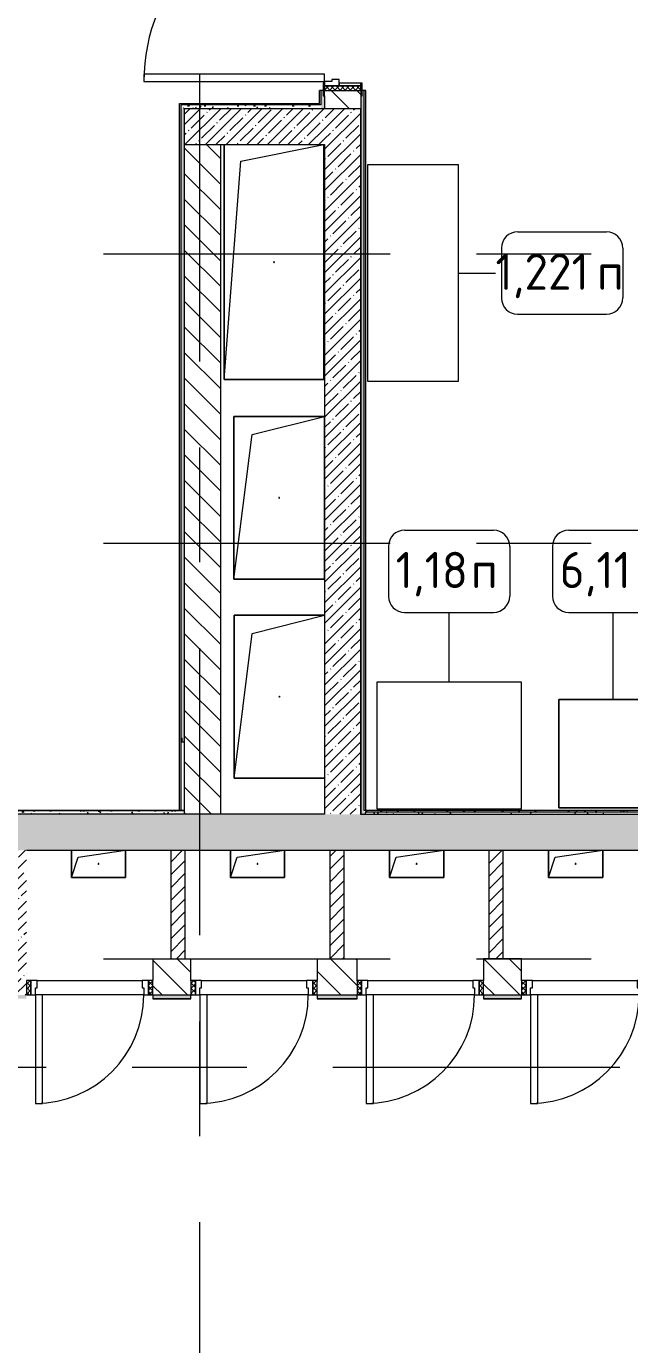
# Model space of a CAD drawing. Header units: millimetres. Extents: x 35840 to 252964, y -8553 to 29000.
# Drawn here: x 55700 to 59038, y 8965 to 16258 of the extents above; entities that cross this region are included whole.
import ezdxf

# ---------------------------------------------------------------- set-up
doc = ezdxf.new("R2010")
doc.units = ezdxf.units.MM
doc.linetypes.add('Осевая', pattern=[3175, 635, -476.25, 1587.5, -476.25])
for name, color, linetype, lineweight in [('A-DOOR', 7, 'Continuous', 9), ('A-DOOR-FRAM-2', 7, 'Continuous', 9), ('A-GENM', 7, 'Continuous', 9), ('A-WALL', 7, 'Continuous', 9), ('I-FURN-IDEN', 7, 'Continuous', 9), ('I-WALL', 7, 'Continuous', 9), ('Оси-2', 7, 'Осевая', 9)]:
    doc.layers.add(name, color=color, linetype=linetype, lineweight=lineweight)
for name, color, linetype, lineweight, true_color in [('A-DOOR-1', 7, 'Continuous', 9, 0xc0c0c0), ('A-DOOR-FRAM-1', 7, 'Continuous', 9, 0xc0c0c0), ('A-WALL-1', 9, 'Continuous', 9, 0x808080), ('A-WALL-FNSH-1', 9, 'Continuous', 9, 0x808080), ('I-FURN-1', 9, 'Continuous', 9, 0x808080)]:
    doc.layers.add(name, color=color, linetype=linetype, lineweight=lineweight, true_color=true_color)
doc.styles.add('GOST Common', font='GOST_Common.ttf', dxfattribs={"height": 200})
pattern_1 = [(45, (600, 0), (-57.02463, 57.02463), []), (45, (657.025, 0), (-57.02463, 57.02463), [100.806, -20.161, 3.353, -16.808])]
pattern_2 = [(135, (600, 0), (-70.71068, -70.71068), [])]
pattern_3 = [(45, (600, 0), (-35.35534, 35.35534), [])]
pattern_4 = [(0, (600, 0), (121.92, 30.48), [10.058, -81.382, 10.058, -81.382, -487.68]), (0, (600, 0), (121.92, 30.48), [-182.88, 10.058, -172.822, 10.058, -81.382, -213.36]), (0, (600, 0), (121.92, 30.48), [-457.2, 10.058, -50.902, 10.058, -142.342]), (120, (645.72, 15.24), (-87.356454, 90.345817), [10.058, -81.382, 10.058, -81.382, -487.68]), (120, (645.72, 15.24), (-87.356454, 90.345817), [-182.88, 10.058, -172.822, 10.058, -81.382, -213.36]), (120, (645.72, 15.24), (-87.356454, 90.345817), [-457.2, 10.058, -50.902, 10.058, -142.342]), (240, (660.96, 76.2), (-34.563546, -120.825817), [10.058, -81.382, 10.058, -81.382, -487.68]), (240, (660.96, 76.2), (-34.563546, -120.825817), [-182.88, 10.058, -172.822, 10.058, -81.382, -213.36]), (240, (660.96, 76.2), (-34.563546, -120.825817), [-457.2, 10.058, -50.902, 10.058, -142.342])]

# ---------------------------------------------------------------- blocks, each defined once
blk = doc.blocks.new('110_Дверь_СКБ_1Ст_Внутренняя1 - Д-12 1100x2100h_дверь в горячий цех-32113407-План расстановки мебели и оборудования 1 этажа в осях 12-23')
at = {"layer": 'A-DOOR'}
h = blk.add_hatch(dxfattribs=at)
h.set_pattern_fill('FP_43', color=256, style=0, pattern_type=2)
h.set_pattern_definition([(135, (1751.41, 164.685), (-14.14214, -14.14214), []), (225, (1751.41, 164.685), (14.14214, -14.14214), [])])
h.paths.add_polyline_path([(537.5, -100), (562.5, -100), (562.5, 100), (537.5, 100)])
at = {"layer": 'A-DOOR-FRAM-2'}
h = blk.add_hatch(dxfattribs=at)
h.set_pattern_fill('FP_44', color=256, style=0, pattern_type=2)
h.set_pattern_definition([(45, (-371.384, 164.685), (-14.1421, 14.1421), []), (135, (-371.384, 164.685), (-14.1421, -14.1421), [])])
h.paths.add_polyline_path([(-537.5, -100), (-512.5, -100), (-512.5, 100), (-537.5, 100)])
at = {"layer": 'A-DOOR-1'}
for p, q in [((-487.5, 1100), (-487.5, 100)), ((-447.5, 1100), (-487.5, 1100)), ((-447.5, 100), (-447.5, 1100)), ((-487.5, 100), (-447.5, 100))]:
    blk.add_line(p, q, dxfattribs=at)
blk.add_arc((-487.5, 100), 1000, 360, 90, dxfattribs=at)
at = {"layer": 'A-DOOR-FRAM-1'}
for p, q in [((-497.5, 108), (-567.5, 108)), ((-567.5, 108), (-567.5, 100)), ((-567.5, 100), (-497.5, 100)), ((-512.5, 100), (-537.5, 100)), ((-537.5, 100), (-537.5, -100)), ((-487.5, 100), (-512.5, 100)), ((-512.5, 100), (-512.5, 20)), ((-512.5, -100), (-512.5, 100)), ((-497.5, 100), (-512.5, 100)), ((-512.5, 100), (-512.5, 99)), ((-512.5, 99), (-497.5, 99)), ((-497.5, 100), (-497.5, 108)), ((-497.5, 99), (-497.5, 100)), ((-487.5, 60), (-487.5, 100)), ((512.5, 100), (512.5, 60)), ((537.5, 100), (512.5, 100)), ((592.5, 108), (522.5, 108)), ((522.5, 108), (522.5, 100)), ((537.5, 100), (522.5, 100)), ((522.5, 100), (522.5, 99)), ((522.5, 100), (592.5, 100)), ((522.5, 99), (537.5, 99)), ((537.5, 20), (537.5, 100)), ((562.5, 100), (537.5, 100)), ((537.5, 100), (537.5, -100)), ((537.5, 99), (537.5, 100)), ((562.5, -100), (562.5, 100)), ((592.5, 100), (592.5, 108)), ((-512.5, 20), (-477.5, 20)), ((-497.5, 20), (-512.5, 20)), ((-512.5, 20), (-512.5, -100)), ((-497.5, -100), (-497.5, 20)), ((-477.5, 60), (-487.5, 60)), ((-477.5, 20), (-477.5, 60)), ((512.5, 60), (502.5, 60)), ((502.5, 60), (502.5, 20)), ((502.5, 20), (537.5, 20)), ((537.5, 20), (522.5, 20)), ((522.5, 20), (522.5, -100)), ((537.5, -100), (537.5, 20)), ((-497.5, -100), (-567.5, -100)), ((-567.5, -100), (-567.5, -108)), ((-567.5, -108), (-497.5, -108)), ((-537.5, -100), (-512.5, -100)), ((-512.5, -100), (-497.5, -100)), ((-497.5, -108), (-497.5, -100)), ((522.5, -100), (537.5, -100)), ((592.5, -100), (522.5, -100)), ((522.5, -100), (522.5, -108)), ((522.5, -108), (592.5, -108)), ((537.5, -100), (562.5, -100)), ((592.5, -108), (592.5, -100))]:
    blk.add_line(p, q, dxfattribs=at)
blk = doc.blocks.new('110_Дверь_СКБ_1Ст - д-18 700x2100h_Технический шкаф ЭОМ и СС-23257539-План расстановки мебели и оборудования 1 этажа в осях 12-23')
at = {"layer": 'A-DOOR'}
h = blk.add_hatch(dxfattribs=at)
h.set_pattern_fill('FP_63', color=256, style=0, pattern_type=2)
h.set_pattern_definition([(135, (1951.41, 164.685), (-14.14214, -14.14214), []), (225, (1951.41, 164.685), (14.14214, -14.14214), [])])
h.paths.add_polyline_path([(362.5, 100), (337.5, 100), (337.5, 20), (362.5, 20)])
at = {"layer": 'A-DOOR-FRAM-2'}
h = blk.add_hatch(dxfattribs=at)
h.set_pattern_fill('FP_64', color=256, style=0, pattern_type=2)
h.set_pattern_definition([(45, (-171.384, 164.685), (-14.1421, 14.1421), []), (135, (-171.384, 164.685), (-14.1421, -14.1421), [])])
h.paths.add_polyline_path([(-312.5, 100), (-337.5, 100), (-337.5, 20), (-312.5, 20)])
at = {"layer": 'A-DOOR-1'}
for p, q in [((312.5, 700), (272.5, 700)), ((272.5, 700), (272.5, 100)), ((312.5, 100), (312.5, 700)), ((272.5, 100), (312.5, 100))]:
    blk.add_line(p, q, dxfattribs=at)
blk.add_arc((312.5, 100), 600, 90, 180, dxfattribs=at)
at = {"layer": 'A-DOOR-FRAM-1'}
for p, q in [((-312.5, 100), (-337.5, 100)), ((-337.5, 100), (-337.5, 20)), ((-287.5, 100), (-312.5, 100)), ((-312.5, 100), (-312.5, 20)), ((-312.5, 20), (-312.5, 100)), ((-287.5, 60), (-287.5, 100)), ((-287.5, 100), (272.5, 100)), ((312.5, 100), (312.5, 60)), ((337.5, 100), (312.5, 100)), ((337.5, 20), (337.5, 100)), ((362.5, 100), (337.5, 100)), ((337.5, 100), (337.5, 20)), ((362.5, 20), (362.5, 100)), ((-337.5, 20), (-312.5, 20)), ((-312.5, 20), (-277.5, 20)), ((-277.5, 60), (-287.5, 60)), ((-277.5, 20), (-277.5, 60)), ((302.5, 20), (-277.5, 20)), ((312.5, 60), (302.5, 60)), ((302.5, 60), (302.5, 20)), ((302.5, 20), (337.5, 20)), ((337.5, 20), (362.5, 20))]:
    blk.add_line(p, q, dxfattribs=at)
blk = doc.blocks.new('GM_Отверстие прямоугольное _в плите_ - Отверстие-21620300-План расстановки мебели и оборудования 1 этажа в осях 12-23')
at = {"layer": 'A-GENM'}
for p, q in [((-150, -75), (-150, 75)), ((-150, 75), (-150, -75)), ((-112.5, 37.5), (150, 75)), ((150, 75), (150, -75)), ((150, -75), (150, 75)), ((-150, -75), (-112.5, 37.5)), ((150, -75), (-150, -75)), ((-150, -75), (150, -75))]:
    blk.add_line(p, q, dxfattribs=at)
for start, end in [(360, 180), (180, 360)]:
    blk.add_arc((0, 0), 2.5, start, end, dxfattribs=at)
blk = doc.blocks.new('GM_Отверстие прямоугольное _в плите_ - Отверстие-21772498-План расстановки мебели и оборудования 1 этажа в осях 12-23')
at = {"layer": 'A-GENM'}
for p, q in [((-250, -450), (-250, 450)), ((-250, 450), (250, 450)), ((250, 450), (-250, 450)), ((-250, 450), (-250, -450)), ((-150, 350), (250, 450)), ((-250, -450), (-150, 350)), ((250, -450), (-250, -450)), ((-250, -450), (250, -450))]:
    blk.add_line(p, q, dxfattribs=at)
for start, end in [(360, 180), (180, 360)]:
    blk.add_arc((0, 0), 2.5, start, end, dxfattribs=at)
blk = doc.blocks.new('GM_Отверстие прямоугольное _в плите_ - Отверстие-V51-План расстановки мебели и оборудования 1 этажа в осях 12-23')
at = {"layer": 'A-GENM'}
for p, q in [((-250, -450), (-250, 450)), ((-250, 450), (250, 450)), ((250, 450), (-250, 450)), ((-250, 450), (-250, -450)), ((-150, 350), (250, 450)), ((250, 450), (250, -450)), ((250, -450), (250, 450)), ((-250, -450), (-150, 350)), ((250, -450), (-250, -450)), ((-250, -450), (250, -450))]:
    blk.add_line(p, q, dxfattribs=at)
for start, end in [(360, 180), (180, 360)]:
    blk.add_arc((0, 0), 2.5, start, end, dxfattribs=at)
blk = doc.blocks.new('GM_Отверстие прямоугольное _в плите_ - Отверстие-21959792-План расстановки мебели и оборудования 1 этажа в осях 12-23')
at = {"layer": 'A-GENM'}
for p, q in [((-275, -650), (-275, 650)), ((-275, 650), (-275, -650)), ((-183.3, 558.3), (275, 650)), ((275, 650), (275, -650)), ((275, -650), (275, 650)), ((-275, -650), (-183.3, 558.3)), ((275, -650), (-275, -650)), ((-275, -650), (275, -650))]:
    blk.add_line(p, q, dxfattribs=at)
for start, end in [(360, 180), (180, 360)]:
    blk.add_arc((0, 0), 2.5, start, end, dxfattribs=at)
blk = doc.blocks.new('Стол базовый прямоугольный - 1_221п-25625161-План расстановки мебели и оборудования 1 этажа в осях 12-23')
at = {"layer": 'I-FURN-1'}
for p, q in [((-600, 250), (600, 250)), ((-600, -250), (-600, 250)), ((600, 250), (600, -250)), ((600, -250), (-600, -250))]:
    blk.add_line(p, q, dxfattribs=at)
blk = doc.blocks.new('Холодильник встроенный 1180 мм - 6_11п-25625399-План расстановки мебели и оборудования 1 этажа в осях 12-23')
at = {"layer": 'I-FURN-1'}
for p, q in [((305.1, 329.9), (-294.9, 329.9)), ((-294.9, 329.9), (-294.9, -270.1)), ((-294.9, -270.1), (-294.9, 329.9)), ((-294.9, 329.9), (305.1, 329.9)), ((305.1, -270.1), (305.1, 329.9)), ((305.1, 329.9), (305.1, -270.1)), ((-294.9, -270.1), (305.1, -270.1)), ((305.1, -270.1), (-294.9, -270.1))]:
    blk.add_line(p, q, dxfattribs=at)
blk = doc.blocks.new('Стол базовый прямоугольный - 1_18п-25625518-План расстановки мебели и оборудования 1 этажа в осях 12-23')
at = {"layer": 'I-FURN-1'}
for p, q in [((400, 350), (-400, 350)), ((-400, 350), (-400, -350)), ((400, -350), (400, 350)), ((-400, -350), (400, -350))]:
    blk.add_line(p, q, dxfattribs=at)
blk = doc.blocks.new('Марка_Мебель - В прямоуг_Balcon_Марка-25523697-План расстановки мебели и оборудования 1 этажа в осях 12-23')
at = {"layer": 'I-FURN-IDEN'}
for p, q in [((-2.455, 2.278), (2.455, 2.278)), ((-3.355, 1.378), (-3.355, -1.384)), ((3.355, 1.378), (3.355, -1.378)), ((-2.461, -2.278), (2.455, -2.278))]:
    blk.add_line(p, q, dxfattribs=at)
for centre, radius, start, end in [((-2.455, 1.378), 0.9, 90, 180), ((2.455, 1.378), 0.9, 0, 90), ((-2.461, -1.384), 0.893, 180, 270), ((2.455, -1.378), 0.9, 270, 0)]:
    blk.add_arc(centre, radius, start, end, dxfattribs=at)

msp = doc.modelspace()

# ---------------------------------------------------------------- hatches: boundary and pattern name
at = {"layer": 'I-WALL'}
h = msp.add_hatch(dxfattribs=at)
h.set_pattern_fill('FP_85', color=256, style=0, pattern_type=2)
h.set_pattern_definition(pattern_4)
h.paths.add_polyline_path([(57330, 15803.8), (57350, 15803.8), (57350, 15873.8), (57342, 15873.8), (57342, 15903.8), (57330, 15903.8), (57330, 15823.8)])
h.paths.add_polyline_path([(57342, 17003.8), (57342, 17033.8), (57350, 17033.8), (57350, 18800), (57330, 18800), (57330, 17003.8)])
h = msp.add_hatch(dxfattribs=at)
h.set_pattern_fill('FP_20', color=256, style=0, pattern_type=2)
h.set_pattern_definition(pattern_2)
h.paths.add_polyline_path([(57350, 15803.8), (57550, 15803.8), (57550, 15903.8), (57350, 15903.8), (57350, 15873.8)])
h.paths.add_polyline_path([(57550, 17003.8), (57550, 18800), (57350, 18800), (57350, 17003.8)])
h = msp.add_hatch(dxfattribs=at)
h.set_pattern_fill('FP_85', color=256, style=0, pattern_type=2)
h.set_pattern_definition(pattern_4)
h.paths.add_polyline_path([(57550, 11900), (57570, 11900), (57570, 15903.8), (57558, 15903.8), (57558, 15873.8), (57550, 15873.8), (57550, 13133.8)])
h.paths.add_polyline_path([(57570, 17003.8), (57570, 18580), (57550, 18580), (57550.4, 17033.8), (57558, 17033.8), (57558, 17003.8)])
h = msp.add_hatch(dxfattribs=at)
h.set_pattern_fill('FP_85', color=256, style=0, pattern_type=2)
h.set_pattern_definition(pattern_4)
h.paths.add_polyline_path([(56575.3, 15803.8), (57330, 15803.8), (57330, 15823.8), (56555.3, 15823.8), (56555.3, 15803.8)])
h = msp.add_hatch(dxfattribs=at)
h.set_pattern_fill('FP_85', color=256, style=0, pattern_type=2)
h.set_pattern_definition(pattern_4)
h.paths.add_polyline_path([(56575.3, 12320), (56575.3, 15803.8), (56555.3, 15803.8), (56555.3, 12320), (56560.3, 12320)])
h = msp.add_hatch(dxfattribs=at)
h.set_pattern_fill('FP_1', color=256, style=0, pattern_type=2)
h.set_pattern_definition(pattern_1)
h.paths.add_polyline_path([(57350, 15603.8), (57350, 15803.8), (56575.3, 15803.8), (56575.3, 15603.8), (57282.2, 15603.8)])
h = msp.add_hatch(dxfattribs=at)
h.set_pattern_fill('FP_1', color=256, style=0, pattern_type=2)
h.set_pattern_definition(pattern_1)
h.paths.add_polyline_path([(57550, 11900), (57550, 15803.8), (57350, 15803.8), (57350, 11900)])
h = msp.add_hatch(dxfattribs=at)
h.set_pattern_fill('FP_20', color=256, style=0, pattern_type=2)
h.set_pattern_definition(pattern_2)
h.paths.add_polyline_path([(56775.3, 11900), (56775.3, 15603.8), (56575.3, 15603.8), (56575.3, 11900)])
h = msp.add_hatch(dxfattribs=at)
h.set_pattern_fill('FP_85', color=256, style=0, pattern_type=2)
h.set_pattern_definition(pattern_4)
h.paths.add_polyline_path([(56575.3, 12300), (56575.3, 12320), (56560.3, 12320), (56560.3, 12300)])
h.paths.add_polyline_path([(54160, 12300), (54757.8, 12300), (54757.8, 12320), (54160, 12320)])
h.paths.add_polyline_path([(51730, 12300), (52357.7, 12300), (52357.7, 12320), (51730, 12320)])
h = msp.add_hatch(dxfattribs=at)
h.set_pattern_fill('FP_1', color=256, style=0, pattern_type=2)
h.set_pattern_definition(pattern_1)
h.paths.add_polyline_path([(58731.6, 11700), (60160, 11700), (60160, 11900), (54760, 11900), (54760, 11700), (58339.2, 11700)])
h.paths.add_polyline_path([(52934.2, 11700), (54160, 11700), (54160, 11900), (51710, 11900), (51710, 11700), (51910, 11700)])
h = msp.add_hatch(dxfattribs=at)
h.set_pattern_fill('FP_85', color=256, style=0, pattern_type=2)
h.set_pattern_definition(pattern_4)
h.paths.add_polyline_path([(56575.3, 11900), (56575.3, 11920), (54770, 11920), (54770, 11900), (55832.9, 11900)])
h = msp.add_hatch(dxfattribs=at)
h.set_pattern_fill('FP_85', color=256, style=0, pattern_type=2)
h.set_pattern_definition(pattern_4)
h.paths.add_polyline_path([(58731.6, 11900), (60160, 11900), (60160, 11920), (57570, 11920), (57570, 11900)])
h = msp.add_hatch(dxfattribs=at)
h.set_pattern_fill('FP_1', color=256, style=0, pattern_type=2)
h.set_pattern_definition(pattern_1)
h.paths.add_polyline_path([(55700, 10900), (55700, 11700), (55500, 11700), (55500, 10900)])
h = msp.add_hatch(dxfattribs=at)
h.set_pattern_fill('FP_49', color=256, style=0, pattern_type=2)
h.set_pattern_definition(pattern_3)
h.paths.add_polyline_path([(56579.2, 11100), (56579.2, 11700), (56499.2, 11700), (56499.2, 11100)])
h = msp.add_hatch(dxfattribs=at)
h.set_pattern_fill('FP_49', color=256, style=0, pattern_type=2)
h.set_pattern_definition(pattern_3)
h.paths.add_polyline_path([(57459.2, 11100), (57459.2, 11700), (57379.2, 11700), (57379.2, 11100)])
h = msp.add_hatch(dxfattribs=at)
h.set_pattern_fill('FP_49', color=256, style=0, pattern_type=2)
h.set_pattern_definition(pattern_3)
h.paths.add_polyline_path([(58339.2, 11100), (58339.2, 11700), (58259.2, 11700), (58259.2, 11100)])
h = msp.add_hatch(dxfattribs=at)
h.set_pattern_fill('FP_20', color=256, style=0, pattern_type=2)
h.set_pattern_definition(pattern_2)
h.paths.add_polyline_path([(58440, 10900), (58440, 11100), (58230, 11100), (58230, 10900)])
h.paths.add_polyline_path([(57530, 10900), (57530, 11100), (57310, 11100), (57310, 10900)])
h.paths.add_polyline_path([(55500, 10900), (55500, 11100), (51910, 11100), (51910, 10900), (52934.2, 10900)])
h.paths.add_polyline_path([(56610, 10900), (56610, 11100), (56400, 11100), (56400, 10900)])
h = msp.add_hatch(dxfattribs=at)
h.set_pattern_fill('FP_85', color=256, style=0, pattern_type=2)
h.set_pattern_definition(pattern_4)
h.paths.add_polyline_path([(61380, 10880), (61380, 10900), (59140, 10900), (59140, 10880)])
h.paths.add_polyline_path([(58440, 10880), (58440, 10900), (58230, 10900), (58230, 10880)])
h.paths.add_polyline_path([(57530, 10880), (57530, 10900), (57310, 10900), (57310, 10880)])
h.paths.add_polyline_path([(56610, 10880), (56610, 10900), (56400, 10900), (56400, 10880)])
h.paths.add_polyline_path([(55700, 10880), (55700, 10900), (51710, 10900), (51710, 10880), (52934.2, 10880)])

# ---------------------------------------------------------------- linework, layer by layer
at = {"layer": 'A-WALL'}
for p, q in [((57570, 11920), (57570, 15903.8)), ((56575.3, 11900), (56575.3, 15803.8)), ((56400, 11100), (56610, 11100)), ((57310, 11100), (57530, 11100))]:
    msp.add_line(p, q, dxfattribs=at)
at = {"layer": 'A-WALL-1'}
for p, q in [((57330, 15903.8), (57330, 15823.8)), ((57342, 15903.8), (57330, 15903.8)), ((57570, 15903.8), (57558, 15903.8)), ((57350, 15873.8), (57350, 15803.8)), ((57550, 15873.8), (57550, 11900)), ((57330, 15823.8), (56555.3, 15823.8)), ((56575.3, 15803.8), (57550, 15803.8)), ((57550, 11900), (57550, 15803.8)), ((56575.3, 15603.8), (57350, 15603.8)), ((56775.3, 11900), (56775.3, 15603.8)), ((57350, 15603.8), (57350, 11900)), ((56555.3, 12320), (56560.3, 12320)), ((56560.3, 12320), (56560.3, 12300)), ((56560.3, 12300), (56575.3, 12300)), ((57350, 11900), (54760, 11900)), ((57550, 11900), (60160, 11900)), ((60132, 11920), (57570, 11920)), ((55700, 11700), (59140, 11700)), ((56499.2, 11700), (56499.2, 11100)), ((56579.2, 11100), (56579.2, 11700)), ((57379.2, 11700), (57379.2, 11100)), ((57459.2, 11100), (57459.2, 11700)), ((58259.2, 11700), (58259.2, 11100)), ((58339.2, 11100), (58339.2, 11700)), ((56400, 11100), (56400, 10980)), ((56610, 10980), (56610, 11100)), ((57310, 11100), (57310, 10980)), ((57530, 10980), (57530, 11100)), ((58440, 11100), (58230, 11100)), ((58230, 11100), (58230, 10980)), ((58440, 10980), (58440, 11100)), ((56400, 10900), (56610, 10900)), ((56400, 10900), (56400, 10880)), ((56400, 10880), (56610, 10880)), ((56610, 10880), (56610, 10900)), ((57310, 10900), (57530, 10900)), ((57310, 10900), (57310, 10880)), ((57310, 10880), (57530, 10880)), ((57530, 10880), (57530, 10900)), ((58230, 10900), (58440, 10900)), ((58230, 10900), (58230, 10880)), ((58230, 10880), (58440, 10880)), ((58440, 10880), (58440, 10900))]:
    msp.add_line(p, q, dxfattribs=at)
at = {"layer": 'A-WALL-FNSH-1'}
for p, q in [((57578, 15903.8), (57570, 15903.8)), ((57578, 11921), (57578, 15903.8)), ((54760, 11920), (56575.3, 11920)), ((56575.3, 11921), (54768, 11921)), ((60140, 11921), (57578, 11921)), ((57578, 11920), (57578, 11913)), ((57578, 11913), (60140, 11913)), ((56400, 10880), (56400, 10879)), ((56400, 10879), (56610, 10879)), ((56610, 10879), (56610, 10880)), ((57310, 10880), (57310, 10879)), ((57310, 10879), (57530, 10879)), ((57530, 10879), (57530, 10880)), ((58230, 10880), (58230, 10879)), ((58230, 10879), (58440, 10879)), ((58440, 10879), (58440, 10880))]:
    msp.add_line(p, q, dxfattribs=at)
at = {"layer": 'I-FURN-IDEN'}
for p, q in [((58090, 14893.8), (58295.6, 14893.8)), ((58039.2, 12630), (58039.2, 13016.1)), ((58947, 12534.9), (58947, 13016.1))]:
    msp.add_line(p, q, dxfattribs=at)
at = {"layer": 'I-WALL'}
for p, q in [((57322, 15831.8), (57322, 15903.8)), ((57330, 15903.8), (57322, 15903.8)), ((56547.3, 15831.8), (57322, 15831.8)), ((56547.3, 11921), (56547.3, 15831.8)), ((56555.3, 15823.8), (56555.3, 11921))]:
    msp.add_line(p, q, dxfattribs=at)
at = {"layer": 'Оси-2'}
for p, q in [((56660, 593.7), (56660, 24898.1)), ((39140.1, 15000), (81460, 15000)), ((39140.1, 13400), (81460, 13400)), ((39140.1, 11100), (82060, 11100)), ((40410.1, 10500), (82060, 10500))]:
    msp.add_line(p, q, dxfattribs=at)

# ---------------------------------------------------------------- block references
at = {"layer": 'A-DOOR-1'}
for name, p, rotation in [('110_Дверь_СКБ_1Ст_Внутренняя1 - Д-12 1100x2100h_дверь в горячий цех-32113407-План расстановки мебели и оборудования 1 этажа в осях 12-23', (57450, 16441.3), 89.99999999999991), ('110_Дверь_СКБ_1Ст - д-18 700x2100h_Технический шкаф ЭОМ и СС-23257539-План расстановки мебели и оборудования 1 этажа в осях 12-23', (56062.5, 11000), 180), ('110_Дверь_СКБ_1Ст - д-18 700x2100h_Технический шкаф ЭОМ и СС-23257539-План расстановки мебели и оборудования 1 этажа в осях 12-23', (56972.5, 11000), 180), ('110_Дверь_СКБ_1Ст - д-18 700x2100h_Технический шкаф ЭОМ и СС-23257539-План расстановки мебели и оборудования 1 этажа в осях 12-23', (57892.5, 11000), 180), ('110_Дверь_СКБ_1Ст - д-18 700x2100h_Технический шкаф ЭОМ и СС-23257539-План расстановки мебели и оборудования 1 этажа в осях 12-23', (58802.5, 11000), 180)]:
    msp.add_blockref(name, p, dxfattribs=dict(at, rotation=rotation))
at = {"layer": 'A-GENM'}
for name, p in [('GM_Отверстие прямоугольное _в плите_ - Отверстие-21959792-План расстановки мебели и оборудования 1 этажа в осях 12-23', (57070.3, 14953.8)), ('GM_Отверстие прямоугольное _в плите_ - Отверстие-V51-План расстановки мебели и оборудования 1 этажа в осях 12-23', (57098.8, 13650)), ('GM_Отверстие прямоугольное _в плите_ - Отверстие-21772498-План расстановки мебели и оборудования 1 этажа в осях 12-23', (57100, 12550)), ('GM_Отверстие прямоугольное _в плите_ - Отверстие-21620300-План расстановки мебели и оборудования 1 этажа в осях 12-23', (56099.2, 11625)), ('GM_Отверстие прямоугольное _в плите_ - Отверстие-21620300-План расстановки мебели и оборудования 1 этажа в осях 12-23', (56979.2, 11625)), ('GM_Отверстие прямоугольное _в плите_ - Отверстие-21620300-План расстановки мебели и оборудования 1 этажа в осях 12-23', (57859.2, 11625)), ('GM_Отверстие прямоугольное _в плите_ - Отверстие-21620300-План расстановки мебели и оборудования 1 этажа в осях 12-23', (58739.2, 11625))]:
    msp.add_blockref(name, p, dxfattribs=at)
at = {"layer": 'I-FURN-1'}
for name, p, rotation in [('Стол базовый прямоугольный - 1_221п-25625161-План расстановки мебели и оборудования 1 этажа в осях 12-23', (57840, 14893.8), 269.9999999999998), ('Холодильник встроенный 1180 мм - 6_11п-25625399-План расстановки мебели и оборудования 1 этажа в осях 12-23', (58917.2, 12240), 270.0000000000001)]:
    msp.add_blockref(name, p, dxfattribs=dict(at, rotation=rotation))
msp.add_blockref('Стол базовый прямоугольный - 1_18п-25625518-План расстановки мебели и оборудования 1 этажа в осях 12-23', (58039.2, 12280), dxfattribs=at)
at = {"layer": 'I-FURN-IDEN', "xscale": 99.99999999999993, "yscale": 99.99999999999993, "zscale": 99.99999999999993}
for p in [(58664.1, 14893.8), (58039.2, 13243.8), (58947, 13243.8)]:
    msp.add_blockref('Марка_Мебель - В прямоуг_Balcon_Марка-25523697-План расстановки мебели и оборудования 1 этажа в осях 12-23', p, dxfattribs=at)

# ---------------------------------------------------------------- texts
at = {"layer": 'I-FURN-IDEN', "char_height": 200, "attachment_point": 1, "style": 'GOST Common'}
for s, insert, width in [('1,221', (58295.6, 15000.8), 681.434), ('\\fGOST Common|b0|i0|c204|p34|;п', (58857.8, 15000.8), 176.371), ('1,18', (57743.2, 13350.9), 505.063), ('6,11', (58651, 13350.9), 505.063), ('\\fGOST Common|b0|i0|c204|p34|;п', (58160, 13350.9), 176.371)]:
    msp.add_mtext(s, dxfattribs=dict(at, insert=insert, width=width))

doc.saveas('drawing.dxf')
